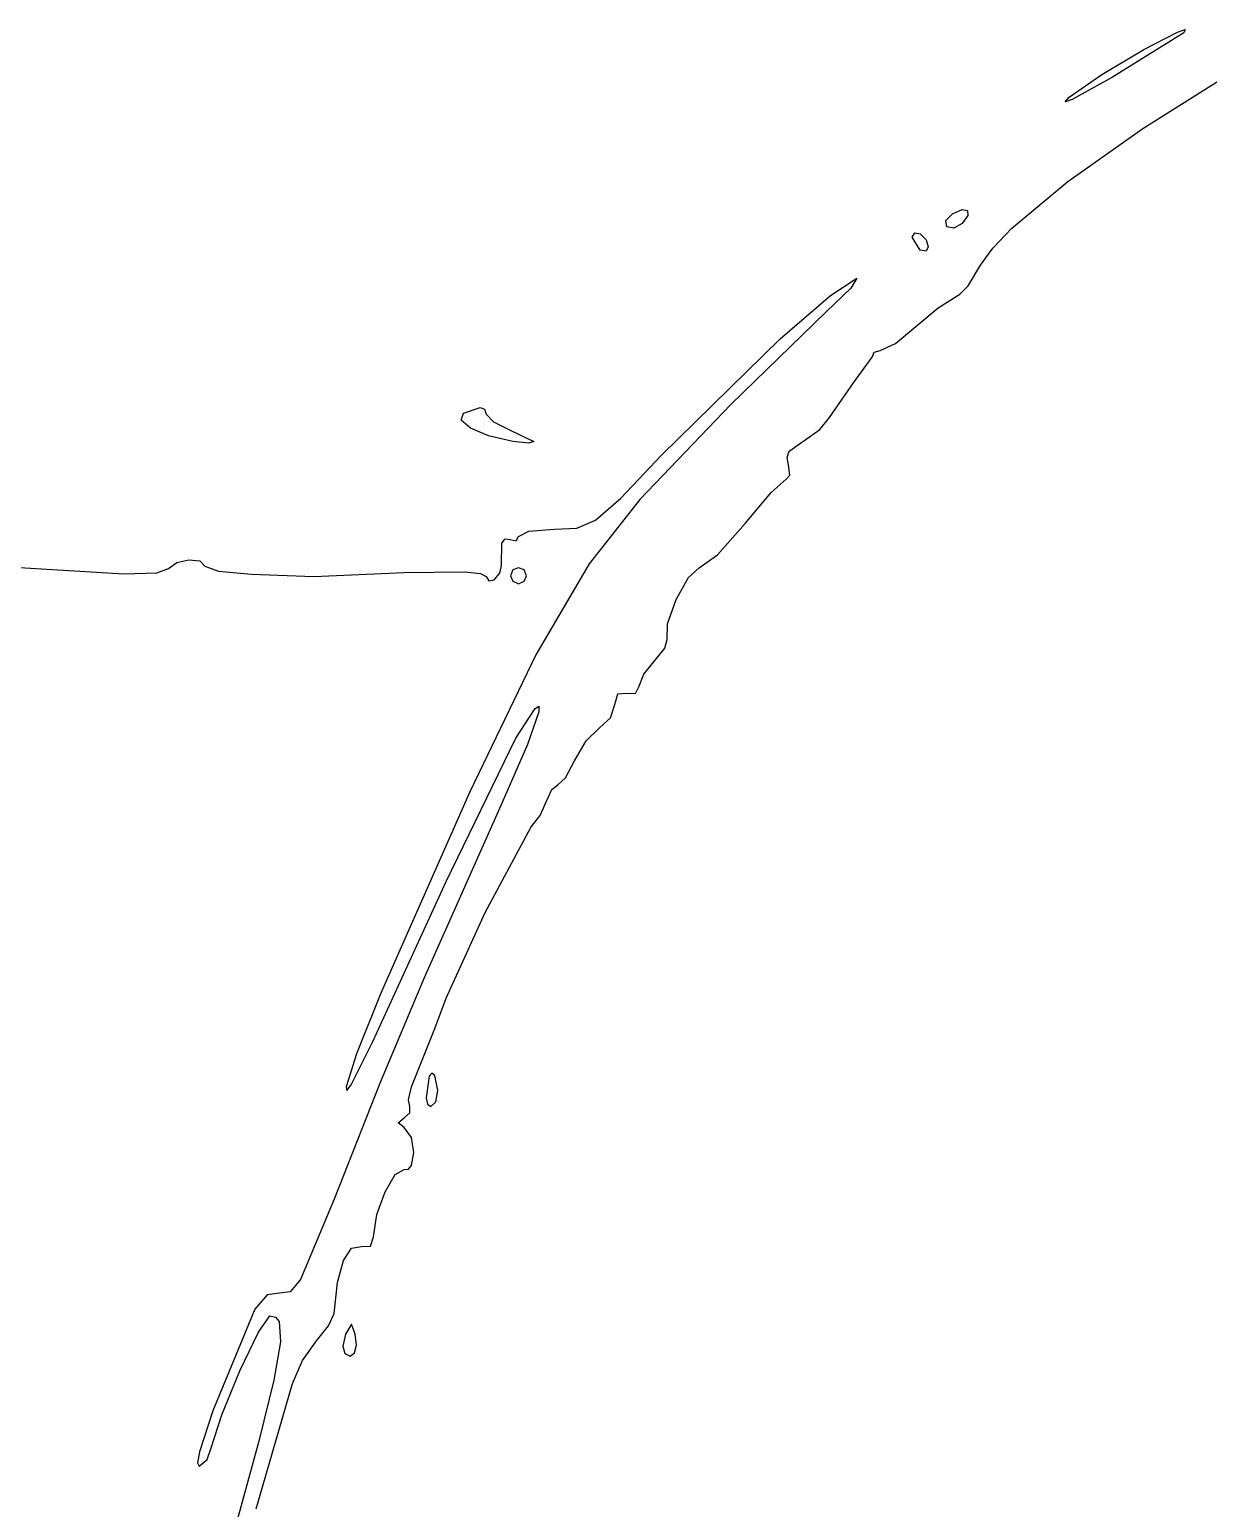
# Model space of a CAD drawing. Extents: x 0 to 282, y 0 to 282.
# Drawn here: x 128.5 to 180.2, y 107.6 to 172.5 of the extents above; entities that cross this region are included whole.
import ezdxf

# ---------------------------------------------------------------- set-up
doc = ezdxf.new("R2010")
doc.units = 0

msp = doc.modelspace()

# ---------------------------------------------------------------- linework, layer by layer
at = {"layer": 'Layer 1'}
for p, q in [((179.1374, 172.332132), (175.99768, 170.391852)), ((177.382336, 171.608936), (178.855186, 172.367409)), ((178.855186, 172.367409), (179.195563, 172.4771)), ((179.13741, 172.332127), (179.1374, 172.332132)), ((179.195563, 172.4771), (179.13741, 172.332127)), ((175.525841, 170.506504), (177.382336, 171.608936)), ((177.336115, 168.145288), (181.244026, 170.59923)), ((174.09268, 169.509907), (175.525841, 170.506504)), ((175.99768, 170.391852), (174.224969, 169.408485)), ((173.924005, 169.305408), (174.09268, 169.509907)), ((174.224969, 169.408485), (173.924005, 169.305408)), ((174.034678, 165.820744), (177.336115, 168.145288)), ((171.580734, 163.769878), (174.034678, 165.820744)), ((168.694748, 164.099167), (168.976971, 164.394618)), ((168.976971, 164.394618), (169.400305, 164.581481)), ((169.400305, 164.581481), (169.63843, 164.540139)), ((169.651659, 164.320204), (169.400305, 163.971284)), ((169.63843, 164.540139), (169.651659, 164.320204)), ((167.213748, 163.371566), (167.323991, 163.561185)), ((167.323991, 163.561185), (167.566526, 163.512677)), ((167.566526, 163.512677), (167.82229, 163.256913)), ((168.730026, 163.830173), (168.694748, 164.099167)), ((169.038707, 163.768437), (168.730026, 163.830173)), ((169.400304, 163.971284), (169.038707, 163.768437)), ((169.400305, 163.971284), (169.400304, 163.971284)), ((170.746891, 162.892162), (171.580734, 163.769878)), ((167.566526, 162.807121), (167.213748, 163.371566)), ((167.82229, 162.758614), (167.566526, 162.807121)), ((167.82229, 163.256913), (167.919304, 162.948232)), ((167.919304, 162.948232), (167.82229, 162.758614)), ((167.919304, 162.948232), (167.919304, 162.948232)), ((170.215303, 162.136971), (170.746891, 162.892162)), ((163.631632, 160.816229), (164.782573, 161.572497)), ((164.782573, 161.572497), (164.522399, 161.135934)), ((169.664087, 161.237388), (170.215303, 162.136971)), ((164.522399, 161.135934), (163.442013, 160.090827)), ((168.345579, 160.267248), (169.29808, 160.866971)), ((169.29808, 160.866971), (169.664087, 161.237388)), ((161.422358, 158.909022), (163.631632, 160.816229)), ((166.480267, 158.710618), (168.345579, 160.267248)), ((163.442013, 160.090827), (159.257186, 156.033882)), ((156.210063, 153.811377), (161.422358, 158.909022)), ((165.452801, 158.115306), (165.549815, 158.322563)), ((165.549815, 158.322563), (165.805579, 158.397528)), ((165.805579, 158.397528), (166.480267, 158.710618)), ((164.641412, 156.986416), (165.452801, 158.115306)), ((163.583082, 155.469466), (164.641412, 156.986416)), ((147.528867, 155.64573), (148.247652, 155.905904)), ((148.247652, 155.905904), (148.446641, 155.829285)), ((148.446641, 155.829285), (148.516645, 155.610452)), ((159.257186, 156.033882), (155.257563, 151.871097)), ((147.423589, 155.338704), (147.528867, 155.64573)), ((147.824325, 154.988684), (147.423589, 155.338704)), ((148.516645, 155.610452), (148.516654, 155.610455)), ((148.516654, 155.610455), (148.834154, 155.270906)), ((148.834154, 155.270906), (149.574984, 154.904899)), ((163.164159, 154.931477), (163.583082, 155.469466)), ((148.615319, 154.658506), (147.824325, 154.988684)), ((149.680817, 154.41101), (148.615319, 154.658506)), ((149.574984, 154.904899), (150.606859, 154.4066)), ((150.388577, 154.334391), (149.680817, 154.41101)), ((150.606859, 154.4066), (150.388577, 154.334391)), ((161.814782, 153.983389), (162.454192, 154.446406)), ((162.454192, 154.446406), (163.164159, 154.931477)), ((154.420266, 151.930077), (156.210063, 153.811377)), ((161.724934, 153.70723), (161.814782, 153.983389)), ((161.783914, 153.388076), (161.724934, 153.70723)), ((161.836831, 152.938284), (161.783914, 153.388076)), ((161.016621, 152.17981), (161.678081, 152.753076)), ((161.678081, 152.753076), (161.836831, 152.938284)), ((155.257563, 151.871097), (153.041124, 149.04722)), ((153.321692, 150.958283), (154.420266, 151.930077)), ((159.878911, 150.812796), (161.016621, 152.17981)), ((150.393634, 150.473213), (151.518113, 150.565817)), ((151.518113, 150.565817), (152.494316, 150.601646)), ((152.494316, 150.601646), (153.321692, 150.958283)), ((158.661832, 149.445781), (159.878911, 150.812796)), ((149.189779, 148.978316), (149.211828, 149.952867)), ((149.211828, 149.952867), (149.353491, 150.144139)), ((149.353491, 150.144139), (149.577835, 150.107206)), ((149.577835, 150.107206), (149.8336, 150.058699)), ((149.8336, 150.058699), (149.930613, 150.248317)), ((149.930613, 150.248317), (150.393634, 150.473213)), ((134.936998, 149.10675), (135.471126, 149.220851)), ((135.471126, 149.220851), (135.958951, 149.169588)), ((157.868081, 148.872516), (158.661832, 149.445781)), ((125.412541, 149.048872), (132.618031, 148.61231)), ((132.618031, 148.61231), (134.064421, 148.647036)), ((134.064421, 148.647036), (134.584771, 148.837205)), ((134.584771, 148.837205), (134.936998, 149.10675)), ((135.958951, 149.169588), (136.172271, 148.943038)), ((136.172271, 148.943038), (136.771994, 148.726962)), ((136.771994, 148.726962), (138.218381, 148.59026)), ((138.218381, 148.59026), (140.961233, 148.493247)), ((140.961233, 148.493247), (144.921161, 148.660816)), ((144.921161, 148.660816), (147.566999, 148.691684)), ((147.566999, 148.691684), (148.274761, 148.616167)), ((148.274761, 148.616167), (148.519501, 148.484427)), ((148.872279, 148.343316), (149.123634, 148.634358)), ((149.123634, 148.634358), (149.189779, 148.978316)), ((149.688243, 148.775764), (149.578, 148.52)), ((149.930778, 148.872778), (149.688243, 148.775764)), ((150.186542, 148.775764), (149.930778, 148.872778)), ((150.283556, 148.52), (150.186542, 148.775764)), ((153.041124, 149.04722), (150.702311, 145.049251)), ((157.394588, 148.446427), (157.868081, 148.872516)), ((148.519501, 148.484427), (148.629745, 148.294809)), ((148.629745, 148.294809), (148.872279, 148.343316)), ((149.578, 148.52), (149.688243, 148.277465)), ((149.578, 148.52), (149.578, 148.52)), ((149.688243, 148.277465), (149.930778, 148.167222)), ((149.930778, 148.167222), (150.186542, 148.277465)), ((150.186542, 148.277465), (150.283556, 148.52)), ((156.858256, 147.474635), (157.394588, 148.446427)), ((156.474059, 146.416854), (156.858256, 147.474635)), ((156.456971, 145.732796), (156.474059, 146.416854)), ((155.927804, 144.815573), (156.364367, 145.340331)), ((156.364367, 145.340331), (156.456971, 145.732796)), ((150.702311, 145.049251), (147.801249, 139.047055)), ((155.429505, 144.207029), (155.927804, 144.815573)), ((155.222248, 143.651403), (155.429505, 144.207029)), ((154.163914, 142.875292), (154.296206, 143.347132)), ((154.296206, 143.347132), (154.693081, 143.369181)), ((154.693081, 143.369181), (155.076727, 143.351542)), ((155.076727, 143.351542), (155.222248, 143.651403)), ((149.824735, 141.393557), (150.663685, 142.698837)), ((150.663685, 142.698837), (150.825604, 142.795024)), ((150.825604, 142.795024), (150.821333, 142.548906)), ((153.974296, 142.284386), (154.163914, 142.875292)), ((150.821333, 142.548906), (150.330751, 141.115745)), ((153.493636, 141.852232), (153.974296, 142.284386)), ((152.907144, 141.274557), (153.493636, 141.852232)), ((146.755565, 135.114107), (149.824735, 141.393557)), ((150.330751, 141.115745), (149.225012, 138.571337)), ((152.400026, 140.405842), (152.907144, 141.274557)), ((152.003151, 139.665012), (152.400026, 140.405842)), ((151.659192, 139.347512), (152.003151, 139.665012)), ((147.801249, 139.047055), (143.898063, 130.210497)), ((151.165303, 138.641956), (151.399018, 139.140255)), ((151.399018, 139.140255), (151.659192, 139.347512)), ((149.225012, 138.571337), (145.803062, 130.880777)), ((150.883081, 138.011365), (151.165303, 138.641956)), ((148.466548, 133.755982), (150.495025, 137.513066)), ((150.495025, 137.513066), (150.883081, 138.011365)), ((143.545285, 128.093827), (146.755565, 135.114107)), ((146.755575, 129.998896), (148.466548, 133.755982)), ((145.803062, 130.880777), (143.862782, 126.294667)), ((143.898063, 130.210497), (142.820986, 127.548123)), ((146.261686, 128.658336), (146.755575, 129.998896)), ((145.238631, 126.100693), (146.261686, 128.658336)), ((142.598295, 126.192132), (143.545285, 128.093827)), ((142.820986, 127.548123), (142.372296, 126.10945)), ((146.015, 126.577), (145.878298, 125.628907)), ((146.135165, 126.705981), (146.015, 126.576996)), ((146.015, 126.576996), (146.015, 126.577)), ((146.261944, 126.603455), (146.135165, 126.705981)), ((146.403056, 125.941996), (146.261944, 126.603455)), ((143.862782, 126.294667), (141.851952, 121.179387)), ((142.372296, 126.10945), (142.398066, 125.942018)), ((142.398066, 125.942018), (142.598295, 126.192132)), ((145.11075, 125.53294), (145.238631, 126.100693)), ((146.310451, 125.443697), (146.403056, 125.941996)), ((145.168076, 125.236386), (145.11075, 125.53294)), ((145.163666, 124.962983), (145.168076, 125.236386)), ((145.878298, 125.628907), (145.940586, 125.341723)), ((145.940586, 125.341723), (146.085556, 125.23644)), ((146.085556, 125.23644), (146.310451, 125.443697)), ((144.656548, 124.53083), (144.921131, 124.742497)), ((144.921131, 124.742497), (145.163666, 124.962983)), ((144.921131, 124.319163), (144.656548, 124.53083)), ((145.238631, 123.88866), (144.921131, 124.319163)), ((145.344465, 123.229956), (145.238631, 123.88866)), ((145.10634, 122.501318), (145.238631, 122.657243)), ((145.238631, 122.657243), (145.344465, 123.229956)), ((144.07887, 121.505749), (144.51819, 122.259813)), ((144.51819, 122.259813), (144.921131, 122.484713)), ((144.921131, 122.484713), (145.10634, 122.501318)), ((143.725541, 120.500333), (144.07887, 121.505749)), ((141.851952, 121.179387), (140.374696, 117.660427)), ((143.580571, 119.521373), (143.725541, 120.500333)), ((143.448279, 119.124498), (143.580571, 119.521373)), ((142.25324, 118.493903), (142.61098, 119.032442)), ((142.61098, 119.032442), (143.051404, 119.098039)), ((143.051404, 119.098039), (143.448279, 119.124498)), ((141.994719, 117.525417), (142.25324, 118.493903)), ((140.374696, 117.660427), (139.922148, 117.121338)), ((141.851954, 116.169979), (141.994719, 117.525417)), ((138.901296, 116.981331), (138.372681, 116.35515)), ((139.453062, 117.051887), (138.901296, 116.981331)), ((139.922148, 117.121338), (139.453062, 117.051887)), ((138.372681, 116.35515), (136.525002, 111.901327)), ((141.59619, 115.623169), (141.851954, 116.169979)), ((138.52812, 115.338706), (139.029726, 116.064106)), ((139.029726, 116.064106), (139.277636, 116.004161)), ((139.277636, 116.004161), (139.438729, 115.809444)), ((139.438729, 115.809444), (139.497157, 114.926395)), ((141.075842, 114.970529), (141.59619, 115.623169)), ((142.610583, 115.702792), (142.345999, 115.253)), ((142.769333, 115.253), (142.610583, 115.702792)), ((137.715628, 113.647576), (138.52812, 115.338706)), ((139.497157, 114.926395), (139.198398, 113.236366)), ((140.454074, 114.101817), (141.075842, 114.970529)), ((142.346, 115.253), (142.222528, 114.737062)), ((142.345999, 115.253), (142.346, 115.253)), ((142.821699, 114.773442), (142.769333, 115.253)), ((142.222528, 114.737062), (142.310722, 114.406333)), ((142.310722, 114.406333), (142.556013, 114.290578)), ((142.556013, 114.290578), (142.738465, 114.432791)), ((142.738465, 114.432791), (142.821699, 114.773442)), ((136.916365, 111.718321), (137.715628, 113.647576)), ((140.017512, 113.100809), (140.454074, 114.101817)), ((138.430012, 107.597469), (140.017512, 113.100809)), ((139.198398, 113.236366), (138.535837, 110.560766)), ((136.525002, 111.901327), (135.934099, 110.10216)), ((136.454446, 110.278546), (136.916365, 111.718321)), ((138.535837, 110.560766), (132.538611, 88.560691)), ((136.269238, 109.753789), (136.454446, 110.278546)), ((135.934099, 110.10216), (135.850314, 109.609373)), ((135.925279, 109.467157), (136.269238, 109.753789)), ((135.850314, 109.609373), (135.925279, 109.467157))]:
    msp.add_line(p, q, dxfattribs=at)

doc.saveas('drawing.dxf')
